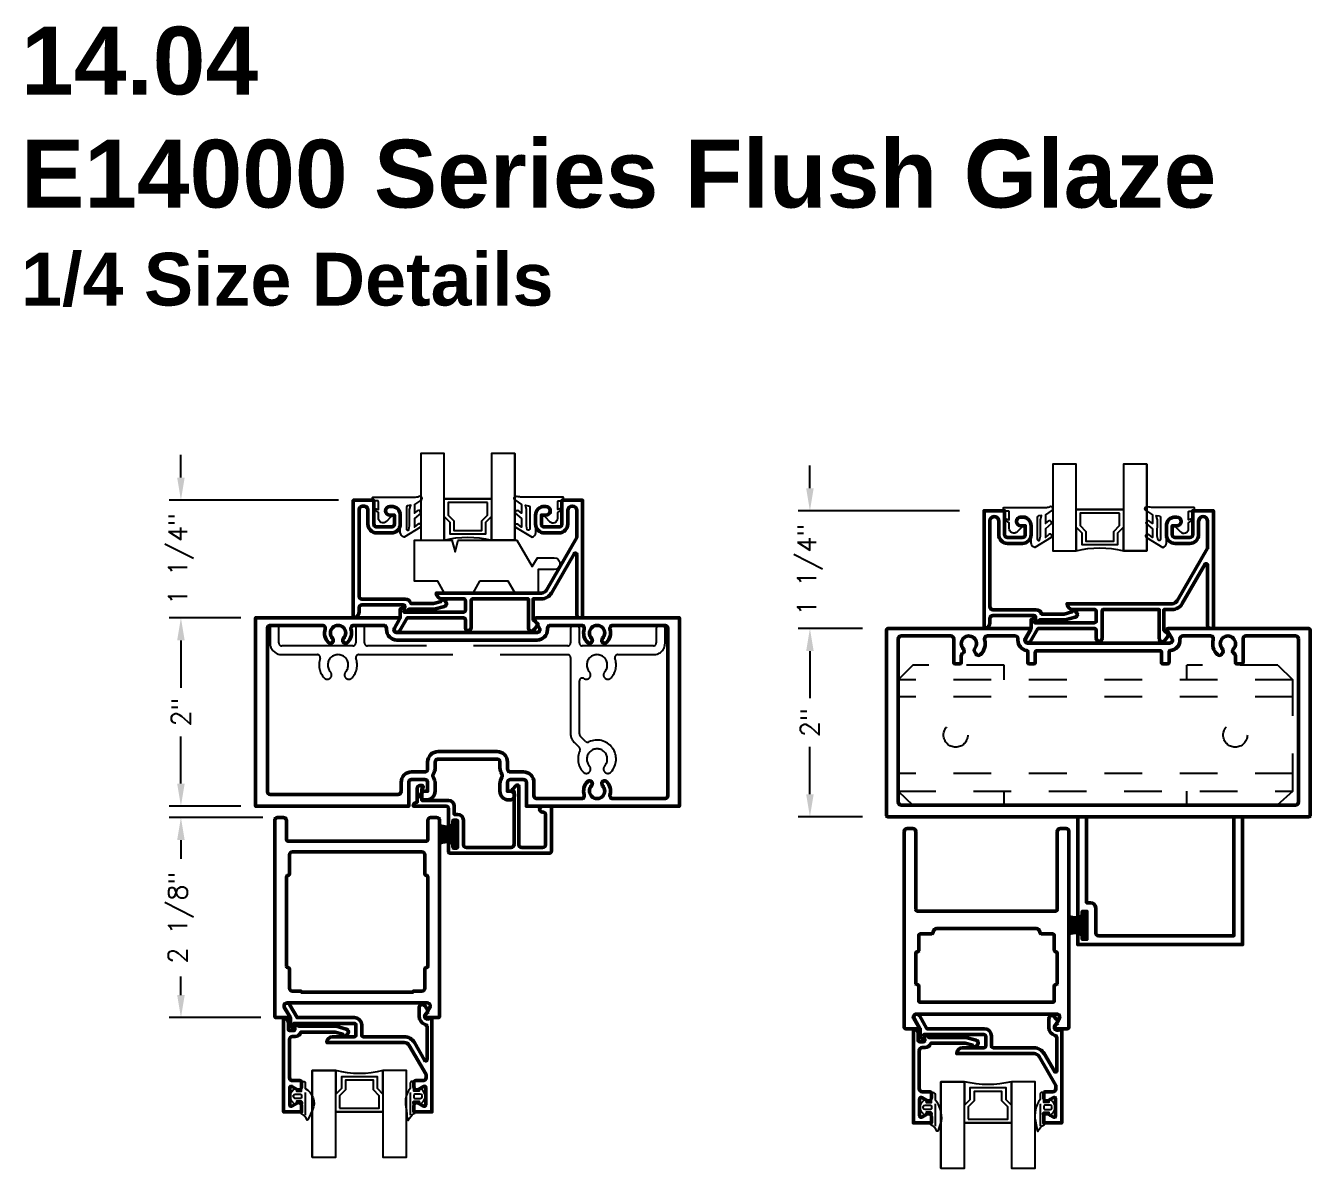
# Model space of a CAD drawing. Extents: x 0 to 63.4, y 0 to 11.8.
# Drawn here: x 14.114 to 17.524, y 8.767 to 11.799 of the extents above; entities that cross this region are included whole.
import ezdxf

# ---------------------------------------------------------------- set-up
doc = ezdxf.new("R2010")
doc.units = 0
doc.header["$MEASUREMENT"] = 0
doc.linetypes.add('HIDDEN', pattern=[0.375, 0.25, -0.125])
doc.linetypes.add('HIDDEN2', pattern=[0.1875, 0.125, -0.0625])
doc.layers.get('Defpoints').update_dxf_attribs({"linetype": 'CONTINUOUS'})
for name, color, linetype in [('R-Anno-Dims', 3, 'CONTINUOUS'), ('R-Det1', 4, 'CONTINUOUS'), ('R-Det2', 2, 'CONTINUOUS'), ('R-Det3', 5, 'CONTINUOUS'), ('R-Otln', 1, 'CONTINUOUS'), ('R-Pat1', 5, 'CONTINUOUS'), ('TITLE', 7, 'CONTINUOUS')]:
    doc.layers.add(name, color=color, linetype=linetype)
doc.styles.get("Standard").update_dxf_attribs({"font": 'simplex'})
doc.dimstyles.new('1-4size', dxfattribs={"dimtxt": 0.05, "dimasz": 0.06, "dimexe": 0.03125, "dimexo": 0.03125, "dimgap": 0.03125, "dimtad": 0, "dimdec": 5, "dimlfac": 4, "dimzin": 4, "dimdsep": 46, "dimlunit": 5, "dimtxsty": 'Standard', "dimcen": 0, "dimclrd": 256, "dimclre": 256, "dimclrt": 256, "dimadec": 0, "dimazin": 1, "dimtfac": 1, "dimtdec": 5, "dimtofl": 0, "dimtmove": 0, "dimatfit": 3, "dimfxl": 1, "dimfrac": 2, "dimtolj": 1, "dimtzin": 4, "dimarcsym": 0})

# ---------------------------------------------------------------- blocks, each defined once
blk = doc.blocks.new('*D107')
at = {"layer": 'Defpoints', "color": 0, "transparency": 16777216}
for p in [(14.9756, 10.54), (14.5264, 10.2277), (14.7167, 10.2277)]:
    blk.add_point(p, dxfattribs=at)
at = {"layer": 'R-Anno-Dims', "lineweight": -2, "transparency": 16777216}
for p, q in [((14.5264, 10.6), (14.5264, 10.66)), ((14.9444, 10.54), (14.4951, 10.54)), ((14.6854, 10.2277), (14.4951, 10.2277)), ((14.5264, 10.1677), (14.5264, 10.1077))]:
    blk.add_line(p, q, dxfattribs=at)
at = {"layer": 'R-Anno-Dims', "transparency": 16777216}
for points in [[(14.5164, 10.6), (14.5364, 10.6), (14.5264, 10.54)], [(14.5164, 10.1677), (14.5364, 10.1677), (14.5264, 10.2277)]]:
    blk.add_solid(points, dxfattribs=at)
at = {"layer": 'R-Anno-Dims', "transparency": 16777216, "insert": (14.5264, 10.3838), "char_height": 0.05, "attachment_point": 5, "rotation": 90}
blk.add_mtext('\\A1;1 1/4"', dxfattribs=at)
blk = doc.blocks.new('*D93')
at = {"layer": 'Defpoints', "color": 0, "transparency": 16777216}
for p in [(14.5264, 9.6977), (14.7752, 9.6977), (14.77, 9.1665)]:
    blk.add_point(p, dxfattribs=at)
at = {"layer": 'R-Anno-Dims', "lineweight": -2, "transparency": 16777216}
for p, q in [((14.744, 9.6977), (14.4951, 9.6977)), ((14.5264, 9.6377), (14.5264, 9.5883)), ((14.5264, 9.2265), (14.5264, 9.2758)), ((14.7387, 9.1665), (14.4951, 9.1665))]:
    blk.add_line(p, q, dxfattribs=at)
at = {"layer": 'R-Anno-Dims', "transparency": 16777216}
for points in [[(14.5164, 9.6377), (14.5364, 9.6377), (14.5264, 9.6977)], [(14.5164, 9.2265), (14.5364, 9.2265), (14.5264, 9.1665)]]:
    blk.add_solid(points, dxfattribs=at)
at = {"layer": 'R-Anno-Dims', "transparency": 16777216, "insert": (14.5264, 9.4321), "char_height": 0.05, "attachment_point": 5, "rotation": 90}
blk.add_mtext('\\A1;2 1/8"', dxfattribs=at)
blk = doc.blocks.new('*D108')
at = {"layer": 'Defpoints', "color": 0, "transparency": 16777216}
for p in [(14.5264, 10.2277), (14.7167, 10.2277), (14.7167, 9.7277)]:
    blk.add_point(p, dxfattribs=at)
at = {"layer": 'R-Anno-Dims', "lineweight": -2, "transparency": 16777216}
for p, q in [((14.6854, 10.2277), (14.4951, 10.2277)), ((14.5264, 10.1677), (14.5264, 10.0423)), ((14.5264, 9.7877), (14.5264, 9.9131)), ((14.6854, 9.7277), (14.4951, 9.7277))]:
    blk.add_line(p, q, dxfattribs=at)
at = {"layer": 'R-Anno-Dims', "transparency": 16777216}
for points in [[(14.5164, 10.1677), (14.5364, 10.1677), (14.5264, 10.2277)], [(14.5164, 9.7877), (14.5364, 9.7877), (14.5264, 9.7277)]]:
    blk.add_solid(points, dxfattribs=at)
at = {"layer": 'R-Anno-Dims', "transparency": 16777216, "insert": (14.5264, 9.9777), "char_height": 0.05, "attachment_point": 5, "rotation": 90}
blk.add_mtext('\\A1;2"', dxfattribs=at)
blk = doc.blocks.new('*D94')
at = {"layer": 'Defpoints', "color": 0, "transparency": 16777216}
for p in [(16.1958, 10.1995), (16.3667, 10.1995), (16.3667, 9.6995)]:
    blk.add_point(p, dxfattribs=at)
at = {"layer": 'R-Anno-Dims', "lineweight": -2, "transparency": 16777216}
for p, q in [((16.3355, 10.1995), (16.1645, 10.1995)), ((16.1958, 10.1395), (16.1958, 10.0141)), ((16.1958, 9.7595), (16.1958, 9.8849)), ((16.3355, 9.6995), (16.1645, 9.6995))]:
    blk.add_line(p, q, dxfattribs=at)
at = {"layer": 'R-Anno-Dims', "transparency": 16777216}
for points in [[(16.1858, 10.1395), (16.2058, 10.1395), (16.1958, 10.1995)], [(16.1858, 9.7595), (16.2058, 9.7595), (16.1958, 9.6995)]]:
    blk.add_solid(points, dxfattribs=at)
at = {"layer": 'R-Anno-Dims', "transparency": 16777216, "insert": (16.1958, 9.9495), "char_height": 0.05, "attachment_point": 5, "rotation": 90}
blk.add_mtext('\\A1;2"', dxfattribs=at)
blk = doc.blocks.new('*D109')
at = {"layer": 'Defpoints', "color": 0, "transparency": 16777216}
for p in [(16.6243, 10.5118), (16.1958, 10.1995), (16.3667, 10.1995)]:
    blk.add_point(p, dxfattribs=at)
at = {"layer": 'R-Anno-Dims', "lineweight": -2, "transparency": 16777216}
for p, q in [((16.1958, 10.5718), (16.1958, 10.6318)), ((16.593, 10.5118), (16.1645, 10.5118)), ((16.3355, 10.1995), (16.1645, 10.1995)), ((16.1958, 10.1395), (16.1958, 10.0795))]:
    blk.add_line(p, q, dxfattribs=at)
at = {"layer": 'R-Anno-Dims', "transparency": 16777216}
for points in [[(16.1858, 10.5718), (16.2058, 10.5718), (16.1958, 10.5118)], [(16.1858, 10.1395), (16.2058, 10.1395), (16.1958, 10.1995)]]:
    blk.add_solid(points, dxfattribs=at)
at = {"layer": 'R-Anno-Dims', "transparency": 16777216, "insert": (16.1958, 10.3556), "char_height": 0.05, "attachment_point": 5, "rotation": 90}
blk.add_mtext('\\A1;1 1/4"', dxfattribs=at)
blk = doc.blocks.new('weathering')
at = {"layer": 'R-Det2'}
for p, q in [((0, 0), (0, -0.27)), ((0, 0), (0.03, 0)), ((0.03, 0), (0.03, -0.27)), ((0, -0.129), (-0.16, -0.129)), ((0, -0.139), (-0.16, -0.139)), ((0, -0.27), (0.03, -0.27))]:
    blk.add_line(p, q, dxfattribs=at)
for centre, radius, start, end in [((-0.056, 0.313), 0.361, 253.2416, 278.8875), ((-0.056, 0.313), 0.371, 253.7056, 278.6489), ((-0.057, 0.486), 0.557, 259.3278, 275.8729), ((-0.057, 0.486), 0.566, 259.5182, 275.7701), ((-0.063, 0.677), 0.77, 262.7557, 274.6832), ((-0.063, 0.677), 0.78, 262.849, 274.6238), ((-0.066, 1.463), 1.578, 266.5833, 272.3941), ((-0.067, -1.773), 1.619, 87.6382, 93.304), ((-0.064, -0.966), 0.8, 85.4377, 96.9231), ((-0.064, -0.966), 0.79, 85.3793, 97.0112), ((-0.058, -0.769), 0.58, 84.3053, 100.1631), ((-0.058, -0.769), 0.57, 84.2043, 100.3432), ((-0.056, -0.591), 0.38, 81.4567, 105.8164), ((-0.056, -0.591), 0.37, 81.2223, 106.2556)]:
    blk.add_arc(centre, radius, start, end, dxfattribs=at)
blk = doc.blocks.new('P039')
at = {"layer": 'R-Det3', "linetype": 'HIDDEN2'}
for p, q in [((87.956, 9.751), (87.8, 9.594)), ((88.925, 9.751), (87.956, 9.751)), ((88.925, 9.594), (88.925, 9.751)), ((91.83, 9.751), (90.863, 9.751)), ((90.863, 9.594), (90.863, 9.751)), ((91.83, 9.751), (91.988, 9.594)), ((91.83, 9.751), (91.83, 9.751)), ((91.988, 9.594), (87.8, 9.594)), ((87.8, 9.594), (87.8, 8.411)), ((91.988, 8.411), (91.988, 9.594)), ((91.988, 9.415), (87.8, 9.415)), ((91.988, 8.601), (87.8, 8.601)), ((87.8, 8.411), (91.988, 8.411)), ((87.8, 8.411), (87.956, 8.265)), ((88.925, 8.265), (88.925, 8.411)), ((90.863, 8.265), (90.863, 8.411)), ((91.988, 8.411), (91.824, 8.265)), ((88.925, 8.265), (87.956, 8.265)), ((91.824, 8.265), (90.863, 8.265))]:
    blk.add_line(p, q, dxfattribs=at)
blk = doc.blocks.new('P2728 compress')
at = {"layer": 'R-Det2'}
blk.add_lwpolyline([(176.266, 42.927), (176.372, 42.753, -0.301952), (176.324, 42.713), (176.124, 42.713, 0.414214), (176.044, 42.633), (176.044, 42.594, 0.388879), (176.081, 42.554), (176.097, 42.553, 0.440011), (176.14, 42.593), (176.14, 42.607, -0.668179), (176.157, 42.614), (176.206, 42.566, -0.668179), (176.17, 42.48), (176.111, 42.48), (176.083, 42.441, -0.836323), (176.069, 42.447), (176.078, 42.48), (175.994, 42.48, 0.414214), (175.988, 42.474), (175.988, 42.424, -0.414214), (175.982, 42.418), (175.954, 42.418, -0.414214), (175.948, 42.424), (175.948, 42.862, 0.083245), (175.94, 42.911), (175.94, 42.911)], format="xyb", dxfattribs=at)
for points in [[(175.978, 42.937), (176.028, 42.864), (176.119, 42.864), (176.088, 42.905)], [(176.117, 42.931), (176.175, 42.864), (176.267, 42.864), (176.235, 42.902)]]:
    blk.add_lwpolyline(points, dxfattribs=at)
at = {"layer": 'R-Det2', "lineweight": 25}
blk.add_lwpolyline([(176.039, 42.79, 0.372312), (176.054, 42.778), (176.284, 42.778, 0.668179), (176.295, 42.803), (176.252, 42.812), (176.078, 42.811), (176.034, 42.824)], format="xyb", close=True, dxfattribs=at)
at = {"layer": 'R-Det2', "ltscale": 0.1}
for centre, radius, start, end in [((175.962, 42.92), 0.0237, 22.2345, 202.2345), ((176.117, 42.901), 0.0297, 90, 171.5397), ((176.251, 42.914), 0.0199, 40.2978, 220.2978)]:
    blk.add_arc(centre, radius, start, end, dxfattribs=at)

msp = doc.modelspace()

# ---------------------------------------------------------------- linework, layer by layer
at = {"layer": 'R-Det1', "lineweight": 50}
for points in [[(14.9990731, 10.5125788), (14.9990731, 10.2852038, 0.414213562), (15.0068231, 10.2774538), (15.1214236, 10.2774538, -0.33967204), (15.1363986, 10.2659538), (15.1965326, 10.2659538), (15.2167379, 10.2713679, -1.179332391), (15.2265565, 10.2723288, -0.716465291), (15.225563, 10.2576859), (15.1985731, 10.2504538), (15.131073, 10.2504538, -0.252122601), (15.1180733, 10.2429536), (15.1206472, 10.2575527, 0.466300315), (15.1169541, 10.2619538), (15.0068231, 10.2619538, 0.414213562), (14.9990731, 10.2542038), (14.9990731, 10.2429538, -0.414213562), (14.9835731, 10.2274538), (14.9835731, 10.5399538), (15.0383231, 10.5399538), (15.0383231, 10.4767038, 0.414213562), (15.0460731, 10.4689538), (15.0853231, 10.4689538, 0.414213562), (15.0930731, 10.4767038), (15.0930731, 10.5002038), (15.0811981, 10.5002038, -1), (15.0811981, 10.5234538), (15.0853234, 10.5234538, -0.414213562), (15.1085734, 10.5002038), (15.1085734, 10.4764538, -0.414213562), (15.0853234, 10.4532038), (15.0460731, 10.4532038, -0.414213562), (15.0228231, 10.4764538), (15.0228231, 10.5125018, 1.003237041), (14.9990734, 10.5125791, -0.362130636)], [(15.2772733, 10.2779536, -0.418763917), (15.2812733, 10.2739536), (15.2812733, 10.2469536, -0.4125), (15.2772733, 10.2429536), (15.1180733, 10.2429536), (15.1200983, 10.2544536), (15.1085983, 10.2513786), (15.1085983, 10.2274536), (15.0929483, 10.2003286, 0.998250566), (15.1063733, 10.1925786), (15.1264983, 10.2274536), (15.2772733, 10.2274536, -0.418763917), (15.2812733, 10.2234536), (15.2812733, 10.2014536, 1), (15.2967733, 10.2014536), (15.2967733, 10.2739536, -0.418763917), (15.3007733, 10.2779536), (15.4487733, 10.2779536), (15.4487733, 10.2002036, 0.644244829), (15.4615983, 10.1943786, 0.122910631), (15.4737733, 10.2119536), (15.4612733, 10.2224536), (15.4612733, 10.2779536), (15.4828983, 10.2779536), (15.4828983, 10.2779536, 0.267523924), (15.5099483, 10.2935786), (15.5700257, 10.3976407, -0.767335331), (15.5770233, 10.3957658), (15.5770233, 10.2352036, 0.412903226), (15.5847733, 10.2274536), (15.5925233, 10.2274536), (15.5925233, 10.5399536), (15.5610233, 10.5399536), (15.5377733, 10.5399536), (15.5377733, 10.4767036, -0.412903226), (15.5300233, 10.4689536), (15.4907733, 10.4689536, -0.412903226), (15.4830233, 10.4767036), (15.4830233, 10.5002036), (15.4948983, 10.5002036, 1), (15.4948983, 10.5234536), (15.4907733, 10.5234536, 0.413978903), (15.4675233, 10.5002036), (15.4675233, 10.4764536, 0.412903226), (15.4907733, 10.4532036), (15.5300233, 10.4532036, 0.413978903), (15.5532733, 10.4764536), (15.5532733, 10.5125786, -1), (15.5770233, 10.5125786), (15.5770233, 10.4407786), (15.4964483, 10.3012036, -0.265259867), (15.4830233, 10.2934536), (15.2891233, 10.2934536), (15.2042733, 10.2934536, 0.412903226), (15.2197733, 10.2779536)], [(16.6733793, 10.4843764), (16.6733793, 10.2570014, 0.414213562), (16.6811293, 10.2492514), (16.7957298, 10.2492514, -0.33967204), (16.8107047, 10.2377514), (16.8708388, 10.2377514), (16.8910441, 10.2431655, -1.179332391), (16.9008627, 10.2441264, -0.716465291), (16.8998692, 10.2294834), (16.8728793, 10.2222514), (16.8053791, 10.2222514, -0.252122601), (16.7923795, 10.2147512), (16.7949533, 10.2293503, 0.466300315), (16.7912603, 10.2337514), (16.6811293, 10.2337514, 0.414213562), (16.6733793, 10.2260014), (16.6733793, 10.2147514, -0.414213562), (16.6578793, 10.1992514), (16.6578793, 10.5117514), (16.7126293, 10.5117514), (16.7126293, 10.4485014, 0.414213562), (16.7203793, 10.4407514), (16.7596293, 10.4407514, 0.414213562), (16.7673793, 10.4485014), (16.7673793, 10.4720014), (16.7555043, 10.4720014, -1), (16.7555043, 10.4952514), (16.7596295, 10.4952514, -0.414213562), (16.7828795, 10.4720014), (16.7828795, 10.4482514, -0.414213562), (16.7596295, 10.4250014), (16.7203793, 10.4250014, -0.414213562), (16.6971293, 10.4482514), (16.6971293, 10.4842993, 1.003237041), (16.6733795, 10.4843767, -0.362130636)], [(16.9515795, 10.2497512, -0.418763917), (16.9555795, 10.2457512), (16.9555795, 10.2187512, -0.4125), (16.9515795, 10.2147512), (16.7923795, 10.2147512), (16.7944045, 10.2262512), (16.7829045, 10.2231762), (16.7829045, 10.1992512), (16.7672545, 10.1721262, 0.998250566), (16.7806795, 10.1643762), (16.8008045, 10.1992512), (16.9515795, 10.1992512, -0.418763917), (16.9555795, 10.1952512), (16.9555795, 10.1732512, 1), (16.9710795, 10.1732512), (16.9710795, 10.2457512, -0.418763917), (16.9750795, 10.2497512), (17.1230795, 10.2497512), (17.1230795, 10.1720012, 0.644244829), (17.1359045, 10.1661762, 0.122910631), (17.1480795, 10.1837512), (17.1355795, 10.1942512), (17.1355795, 10.2497512), (17.1572045, 10.2497512), (17.1572045, 10.2497512, 0.267523924), (17.1842545, 10.2653762), (17.2443318, 10.3694383, -0.767335331), (17.2513295, 10.3675634), (17.2513295, 10.2070012, 0.412903226), (17.2590795, 10.1992512), (17.2668295, 10.1992512), (17.2668295, 10.5117512), (17.2353295, 10.5117512), (17.2120795, 10.5117512), (17.2120795, 10.4485012, -0.412903226), (17.2043295, 10.4407512), (17.1650795, 10.4407512, -0.412903226), (17.1573295, 10.4485012), (17.1573295, 10.4720012), (17.1692045, 10.4720012, 1), (17.1692045, 10.4952512), (17.1650795, 10.4952512, 0.413978903), (17.1418295, 10.4720012), (17.1418295, 10.4482512, 0.412903226), (17.1650795, 10.4250012), (17.2043295, 10.4250012, 0.413978903), (17.2275795, 10.4482512), (17.2275795, 10.4843762, -1), (17.2513295, 10.4843762), (17.2513295, 10.4125762), (17.1707545, 10.2730012, -0.265259867), (17.1573295, 10.2652512), (16.9634295, 10.2652512), (16.8785795, 10.2652512, 0.412903226), (16.8940795, 10.2497512)], [(15.2384527, 9.6759654, -0.414213562), (15.2364527, 9.6779654), (15.2364527, 9.7227154, 0.414213562), (15.2314527, 9.7277154), (15.1450871, 9.7277154, -0.503248835), (15.1431731, 9.7302953, -0.31211167), (15.1534525, 9.7384653), (15.1534525, 9.7749654, -0.414209685), (15.1612026, 9.7827154), (15.1659528, 9.7827154, -0.836468579), (15.1672572, 9.7754495, 0.313599646), (15.1659528, 9.7735744), (15.1659528, 9.7432154), (15.2364527, 9.7432154, -0.414210141), (15.2519528, 9.7277154), (15.2519528, 9.7059654), (15.2607027, 9.7059654, -0.414209), (15.2762028, 9.6904654), (15.2762028, 9.6259654, 0.414214507), (15.2839528, 9.6182154), (15.4027025, 9.6182154, 0.414280361), (15.4104525, 9.6259654), (15.4104525, 9.7669654, 0.414213562), (15.4084525, 9.7689654), (15.4075314, 9.7689654, -0.668179569), (15.4061172, 9.7723796), (15.4166157, 9.7828781, -0.668234359), (15.4229527, 9.7802531), (15.4229527, 9.6259654, 0.414213562), (15.4307027, 9.6182154), (15.4864527, 9.6182154, 0.414213562), (15.4942027, 9.6259654), (15.4942027, 9.7044654, 0.423325368), (15.486203, 9.7122154, -0.414213562), (15.478453, 9.7199654, -0.414213562), (15.486203, 9.7277154), (15.5047027, 9.7277154, -0.414213562), (15.5097027, 9.7227154), (15.5097027, 9.6077154, -0.414213562), (15.5047027, 9.6027154), (15.2414527, 9.6027154, -0.414213562), (15.2364527, 9.6077154), (15.2364527, 9.6289654, -0.414213562), (15.2384527, 9.6309654), (15.2424528, 9.6309654, -0.414192042), (15.2482029, 9.6252154), (15.2482029, 9.6187154, 0.414213562), (15.2502029, 9.6167154), (15.2587027, 9.6167154, 0.414213562), (15.2607027, 9.6187154), (15.2607027, 9.6884654, 0.414213562), (15.2587027, 9.6904654), (15.2502029, 9.6904654, 0.414213562), (15.2482029, 9.6884654), (15.2482029, 9.6817154, -0.414192042), (15.2424528, 9.6759654)], [(16.9067496, 9.4337629), (16.9127496, 9.4337629, 0.414213562), (16.9184996, 9.4395129), (16.9184996, 9.4482629), (16.9309996, 9.4482629), (16.9309996, 9.3745129), (16.9184996, 9.3745129), (16.9184996, 9.3830129, 0.414213562), (16.9127496, 9.3887629), (16.9067496, 9.3887629), (16.9067496, 9.3605129), (17.3442496, 9.3605129), (17.3442496, 9.6995129), (17.3209996, 9.6995129), (17.3209996, 9.3837629), (16.9619996, 9.3837629, -0.414213562), (16.9542496, 9.3915129), (16.9542496, 9.4575129, 0.414213562), (16.9402496, 9.4715129), (16.9299996, 9.4715129), (16.9299996, 9.6995129), (16.9067496, 9.6995129)], [(15.1834333, 9.1819658, 0.123332445), (15.171265, 9.1995468, 0.64476674), (15.1584333, 9.1937329), (15.1584333, 9.1702159, 0.330653628), (15.174425, 9.1486777, -0.33065332), (15.1799333, 9.141259), (15.1799333, 9.0554613, -0.767326322), (15.1729357, 9.0535863), (15.1459418, 9.1003409, 0.26795022), (15.1188785, 9.1159659), (15.0101833, 9.1159659, -0.414213562), (15.0061833, 9.1199659), (15.0061833, 9.1469659, 0.414213562), (14.9866833, 9.1664659), (14.8349051, 9.1664659), (14.81477, 9.2013409, 1), (14.8013466, 9.1935909), (14.8170072, 9.1664659), (14.8170072, 9.1425473), (14.8285072, 9.1394659), (14.8264795, 9.1509659), (14.9866833, 9.1509659, -0.414213562), (14.9906833, 9.1469659), (14.9906833, 9.1199659, -0.414213562), (14.9866833, 9.1159659), (14.9291833, 9.1159659, 0.414213562), (14.9136833, 9.1004659), (14.9985193, 9.1004659), (15.1190228, 9.1004659, -0.267944175), (15.1324463, 9.0927159), (15.1769333, 9.015662), (15.1769333, 9.0069659, -0.414213562), (15.1691833, 8.9992159), (15.1486833, 8.9992159, 0.414213562), (15.1449333, 8.9954659), (15.1449333, 8.9824659, 0.577350202), (15.1565583, 8.9757542), (15.1705583, 8.9838371, -0.577350202), (15.1761833, 8.9805895), (15.1761833, 8.9350923, -0.577351988), (15.1705583, 8.9318447), (15.1565583, 8.9399276, 0.577351988), (15.1449333, 8.933216), (15.1449333, 8.9164659), (15.1924333, 8.9164659), (15.1924333, 9.1664659), (15.1838095, 9.1630193, -0.869075611), (15.1761819, 9.1763386)], [(16.8550877, 9.1525129, 0.123332445), (16.8429194, 9.1700939, 0.64476674), (16.8300877, 9.16428), (16.8300877, 9.140763, 0.330653628), (16.8460794, 9.1192248, -0.33065332), (16.8515877, 9.1118061), (16.8515877, 9.0260083, -0.767326322), (16.8445901, 9.0241333), (16.8175962, 9.070888, 0.26795022), (16.7905329, 9.086513), (16.6818377, 9.086513, -0.414213562), (16.6778377, 9.090513), (16.6778377, 9.117513, 0.414213562), (16.6583377, 9.137013), (16.5065595, 9.137013), (16.4864244, 9.171888, 1), (16.473001, 9.164138), (16.4886616, 9.1370129), (16.4886616, 9.1130944), (16.5001616, 9.110013), (16.4981339, 9.121513), (16.6583377, 9.121513, -0.414213562), (16.6623377, 9.117513), (16.6623377, 9.090513, -0.414213562), (16.6583377, 9.086513), (16.6008377, 9.086513, 0.414213562), (16.5853377, 9.071013), (16.6701737, 9.071013), (16.7906772, 9.071013, -0.267944175), (16.8041007, 9.063263), (16.8485877, 8.986209), (16.8485877, 8.9775129, -0.414213562), (16.8408377, 8.9697629), (16.8203377, 8.9697629, 0.414213562), (16.8165877, 8.9660129), (16.8165877, 8.9530129, 0.577350202), (16.8282127, 8.9463012), (16.8422127, 8.9543841, -0.577350202), (16.8478377, 8.9511366), (16.8478377, 8.9056393, -0.577351988), (16.8422127, 8.9023917), (16.8282127, 8.9104747, 0.577351988), (16.8165877, 8.903763), (16.8165877, 8.887013), (16.8640877, 8.887013), (16.8640877, 9.1370129), (16.8554638, 9.1335664, -0.869075611), (16.8478363, 9.1468857)], [(14.9361886, 9.1279659), (14.8448038, 9.1279659, -0.339713402), (14.8298297, 9.1164659), (14.8222295, 9.1164659, 0.414213523), (14.8144794, 9.1087159), (14.8144794, 9.0069659, 0.414213657), (14.8222294, 8.9992159), (14.8427294, 8.9992159, -0.414213562), (14.8464794, 8.9954659), (14.8464794, 8.9824659, -0.57736514), (14.8348541, 8.9757544), (14.8208545, 8.9838371, 0.577351747), (14.8152294, 8.9805896), (14.8152295, 8.9350923, 0.577351362), (14.8208544, 8.9318447), (14.8348124, 8.9399032, -0.579445689), (14.8464794, 8.9332159), (14.8464794, 8.9332159), (14.8464794, 8.9164659), (14.7989794, 8.9164659), (14.7989794, 9.1664659, -0.41421368), (14.8114794, 9.1539659), (14.8114794, 9.1357159, 0.414213562), (14.8152294, 9.1319659), (14.8253606, 9.1319659, 0.466306393), (14.8290536, 9.1363671), (14.8264795, 9.1509659, -0.252127774), (14.8394794, 9.1434658), (14.9382295, 9.1434659), (14.9652352, 9.1362298, -0.715752791), (14.9662125, 9.1215923, -1.179503687), (14.9563939, 9.122552)], [(16.607843, 9.098513), (16.5164582, 9.098513, -0.339713402), (16.5014841, 9.087013), (16.4938838, 9.087013, 0.414213523), (16.4861338, 9.079263), (16.4861338, 8.977513, 0.414213657), (16.4938838, 8.969763), (16.5143838, 8.969763, -0.414213562), (16.5181338, 8.966013), (16.5181338, 8.953013, -0.57736514), (16.5065085, 8.9463015), (16.4925088, 8.9543842, 0.577351747), (16.4868838, 8.9511366), (16.4868838, 8.9056393, 0.577351362), (16.4925088, 8.9023918), (16.5064668, 8.9104502, -0.579445689), (16.5181338, 8.903763), (16.5181338, 8.903763), (16.5181338, 8.887013), (16.4706338, 8.887013), (16.4706338, 9.137013, -0.41421368), (16.4831338, 9.124513), (16.4831338, 9.106263, 0.414213562), (16.4868838, 9.102513), (16.497015, 9.102513, 0.466306393), (16.500708, 9.1069141), (16.4981339, 9.121513, -0.252127774), (16.5111338, 9.1140129), (16.6098839, 9.114013), (16.6368896, 9.1067768, -0.715752791), (16.6378669, 9.0921394, -1.179503687), (16.6280483, 9.0930991)]]:
    msp.add_lwpolyline(points, format="xyb", close=True, dxfattribs=at)
at = {"layer": 'R-Det2', "color": 2}
msp.add_line((15.1627733, 10.4339539), (15.2252733, 10.4339539), dxfattribs=at)
at = {"layer": 'R-Det2'}
for points in [[(15.4127732, 10.663754), (15.3502732, 10.6637541), (15.3502732, 10.4339539), (15.4127732, 10.4339539), (15.4127732, 10.6637541), (15.4127732, 10.4339539), (15.3502732, 10.4339539), (15.3502732, 10.4964539), (15.3347732, 10.4809539), (15.3347732, 10.4497039), (15.2407732, 10.4497039), (15.2407732, 10.4809539), (15.2252732, 10.4964539), (15.2252732, 10.5434539), (15.3502732, 10.5434539), (15.2252732, 10.5434539), (15.2252732, 10.6637541), (15.1627732, 10.6637541), (15.1627732, 10.4339539), (15.2252732, 10.4339539), (15.2252732, 10.4964539), (15.2252732, 10.4339539, -0.123310184), (15.3502732, 10.4339539, 1.56900442)], [(17.0902727, 10.6355516), (17.0277727, 10.6355516), (17.0277727, 10.4057515), (17.0902727, 10.4057515), (17.0902727, 10.6355516), (17.0902727, 10.4057515), (17.0277727, 10.4057515), (17.0277727, 10.4682515), (17.0122727, 10.4527515), (17.0122727, 10.4215015), (16.9182727, 10.4215015), (16.9182727, 10.4527515), (16.9027727, 10.4682515), (16.9027727, 10.5152515), (17.0277727, 10.5152515), (16.9027727, 10.5152515), (16.9027727, 10.6355516), (16.8402727, 10.6355516), (16.8402727, 10.4057515), (16.9027727, 10.4057515), (16.9027727, 10.4682515), (16.9027727, 10.4057515, -0.123310184), (17.0277727, 10.4057515, 1.56900442)], [(14.8751697, 8.7960762), (14.9376697, 8.7960762), (14.9376697, 9.0258763), (14.8751697, 9.0258763), (14.8751697, 8.7960762), (14.8751697, 9.0258763), (14.9376697, 9.0258763), (14.9376697, 8.9633763), (14.9531697, 8.9788763), (14.9531697, 9.0101263), (15.0471697, 9.0101263), (15.0471697, 8.9788763), (15.0626697, 8.9633763), (15.0626697, 8.9163763), (14.9376697, 8.9163763), (15.0626697, 8.9163763), (15.0626697, 8.7960762), (15.1251697, 8.7960762), (15.1251697, 9.0258763), (15.0626697, 9.0258763), (15.0626697, 8.9633763), (15.0626697, 9.0258763, -0.123310184), (14.9376697, 9.0258763, 1.56900442)], [(16.5434848, 8.766588), (16.6059848, 8.7665879), (16.6059848, 8.9963881), (16.5434848, 8.9963881), (16.5434848, 8.7665879), (16.5434848, 8.9963881), (16.6059848, 8.9963881), (16.6059848, 8.9338881), (16.6214848, 8.9493881), (16.6214848, 8.9806381), (16.7154848, 8.9806381), (16.7154848, 8.9493881), (16.7309848, 8.9338881), (16.7309848, 8.8868881), (16.6059848, 8.8868881), (16.7309848, 8.8868881), (16.7309848, 8.7665879), (16.7934848, 8.7665879), (16.7934848, 8.9963881), (16.7309848, 8.9963881), (16.7309848, 8.9338881), (16.7309848, 8.9963881, -0.123310184), (16.6059848, 8.9963881, 1.56900442)]]:
    msp.add_lwpolyline(points, format="xyb", dxfattribs=at)
for points in [[(15.3402732, 10.5334539), (15.2352732, 10.5334539), (15.2352732, 10.5005961), (15.2507732, 10.4850961), (15.2507732, 10.4597039), (15.3247732, 10.4597039), (15.3247732, 10.4850961), (15.3402732, 10.5005961), (15.3402732, 10.5334539)], [(17.0177727, 10.5052515), (16.9127727, 10.5052515), (16.9127727, 10.4723936), (16.9282727, 10.4568936), (16.9282727, 10.4315015), (17.0022727, 10.4315015), (17.0022727, 10.4568936), (17.0177727, 10.4723936), (17.0177727, 10.5052515)], [(14.8564794, 8.9674185), (14.8564175, 8.9074745)], [(14.9476697, 8.9263763), (15.0526697, 8.9263763), (15.0526697, 8.9592342), (15.0371697, 8.9747342), (15.0371697, 9.0001263), (14.9631697, 9.0001263), (14.9631697, 8.9747342), (14.9476697, 8.9592342), (14.9476697, 8.9263763)], [(15.1349333, 8.9674185), (15.1349953, 8.9074745)], [(16.6159848, 8.8968881), (16.7209848, 8.8968881), (16.7209848, 8.9297459), (16.7054848, 8.9452459), (16.7054848, 8.9706381), (16.6314848, 8.9706381), (16.6314848, 8.9452459), (16.6159848, 8.9297459), (16.6159848, 8.8968881)], [(16.5281338, 8.9379655), (16.5280719, 8.8780215)], [(16.8065877, 8.9379656), (16.8066496, 8.8780216)]]:
    msp.add_lwpolyline(points, dxfattribs=at)
for points in [[(15.3189569, 10.3247036), (15.3009147, 10.2934536), (15.2259911, 10.2934536), (15.2079489, 10.3247036), (15.1464635, 10.3247036), (15.1464635, 10.4339539), (15.2455413, 10.4339539), (15.2539147, 10.4027039), (15.2622881, 10.4339539), (15.4183228, 10.4339539), (15.4589899, 10.3635164), (15.4725216, 10.3869539), (15.5168951, 10.3869539, -0.414213562), (15.5323951, 10.3714539), (15.5323951, 10.3712039, -0.414213562), (15.5168951, 10.3557039), (15.4745885, 10.3557039), (15.4745885, 10.2934536), (15.4134147, 10.2934536), (15.3953725, 10.3247036)], [(14.876022, 8.9215016), (14.8644175, 8.8969744, -0.477037012), (14.8613973, 8.8945292, 0.169063491), (14.8459084, 8.9117557, -0.378808837), (14.8439381, 8.9144189), (14.8487416, 8.940748, 0.346241915), (14.8462512, 8.9447159), (14.8327294, 8.9447159), (14.8324517, 8.9371666, -0.608655902), (14.8291655, 8.9358158), (14.8210879, 8.9449539, -0.378617088), (14.8210879, 8.9707279), (14.8291655, 8.9798661, -0.608655902), (14.8324517, 8.9785152), (14.8327294, 8.9709659), (14.8464794, 8.9709659), (14.8464794, 8.9922159, -1), (14.8564794, 8.9922159), (14.8564794, 8.978456, -0.386456991)], [(15.1251696, 8.9215016), (15.1269953, 8.8969745, 0.477037012), (15.1300155, 8.8945292, -0.169063491), (15.1455044, 8.9117558, 0.378808837), (15.1474746, 8.9144189), (15.1426711, 8.9407481, -0.346241915), (15.1451616, 8.944716), (15.1586833, 8.944716), (15.158961, 8.9371667, 0.608655902), (15.1622472, 8.9358158), (15.1703249, 8.944954, 0.378617088), (15.1703249, 8.970728), (15.1622472, 8.9798661, 0.608655902), (15.158961, 8.9785153), (15.1586833, 8.970966), (15.1449333, 8.970966), (15.1449333, 8.992216, 1), (15.1349333, 8.992216), (15.1349333, 8.9784561, 0.252832271)], [(16.5443668, 8.8920486), (16.5360719, 8.8675215, -0.477037012), (16.5330517, 8.8650762, 0.169063491), (16.5175628, 8.8823028, -0.378808837), (16.5155925, 8.8849659), (16.520396, 8.9112951, 0.346241915), (16.5179056, 8.915263), (16.5043838, 8.915263), (16.5041061, 8.9077137, -0.608655902), (16.5008199, 8.9063628), (16.4927423, 8.915501, -0.378617088), (16.4927423, 8.941275), (16.5008199, 8.9504131, -0.608655902), (16.5041061, 8.9490623), (16.5043838, 8.941513), (16.5181338, 8.941513), (16.5181338, 8.962763, -1), (16.5281338, 8.962763), (16.5281338, 8.9490031, -0.188186599)], [(16.7943668, 8.8920487), (16.7986497, 8.8675215, 0.477037012), (16.8016699, 8.8650763, -0.169063491), (16.8171588, 8.8823028, 0.378808837), (16.819129, 8.884966), (16.8143255, 8.9112951, -0.346241915), (16.816816, 8.915263), (16.8303377, 8.915263), (16.8306154, 8.9077137, 0.608655902), (16.8339016, 8.9063629), (16.8419793, 8.9155011, 0.378617088), (16.8419793, 8.941275), (16.8339016, 8.9504132, 0.608655902), (16.8306154, 8.9490624), (16.8303377, 8.941513), (16.8165877, 8.941513), (16.8165877, 8.962763, 1), (16.8065877, 8.962763), (16.8065877, 8.9490031, 0.211336449)], [(14.8249676, 8.9597159, -0.341998713), (14.8298088, 8.9634659), (14.8444794, 8.9634659, -0.414213562), (14.8464794, 8.9614659), (14.8464794, 8.9542159, -0.414213562), (14.8444794, 8.9522159), (14.8298088, 8.9522159, -0.341998713), (14.8249676, 8.9559659, -0.127016654)], [(15.1664451, 8.959716, 0.341998713), (15.1616039, 8.963466), (15.1469333, 8.963466, 0.414213562), (15.1449333, 8.961466), (15.1449333, 8.954216, 0.414213562), (15.1469333, 8.952216), (15.1616039, 8.952216, 0.341998713), (15.1664451, 8.955966, 0.127016654)], [(16.496622, 8.930263, -0.341998713), (16.5014632, 8.934013), (16.5161338, 8.934013, -0.414213562), (16.5181338, 8.932013), (16.5181338, 8.924763, -0.414213562), (16.5161338, 8.922763), (16.5014632, 8.922763, -0.341998713), (16.496622, 8.926513, -0.127016654)], [(16.8380995, 8.930263, 0.341998713), (16.8332583, 8.934013), (16.8185877, 8.934013, 0.414213562), (16.8165877, 8.932013), (16.8165877, 8.924763, 0.414213562), (16.8185877, 8.922763), (16.8332583, 8.922763, 0.341998713), (16.8380995, 8.926513, 0.127016654)]]:
    msp.add_lwpolyline(points, format="xyb", close=True, dxfattribs=at)
at = {"layer": 'R-Det3', "linetype": 'HIDDEN'}
msp.add_lwpolyline([(15.5838934, 10.1999654, 0.414213562), (15.5761434, 10.2077154), (15.5683934, 10.2077154, 0.414213562), (15.5606434, 10.1999654), (15.5606434, 10.1609654, -0.414213562), (15.5528934, 10.1532154), (15.0213947, 10.1532154, -0.414213562), (15.0136447, 10.1609654), (15.0136447, 10.1999654, 0.414213562), (15.0058947, 10.2077154), (14.9981447, 10.2077154, 0.414213562), (14.9903947, 10.1999654), (14.9903947, 10.1609654, -0.414213562), (14.9826447, 10.1532154), (14.7939559, 10.1532154, -0.414213562), (14.7862059, 10.1609654), (14.7862059, 10.1999654, 0.414213562), (14.7784559, 10.2077154), (14.7707059, 10.2077154, 0.414213562), (14.7629559, 10.1999654), (14.7629559, 10.1612154, 0.414213562), (14.7942059, 10.1299654), (14.8885056, 10.1299654, -0.518119309), (14.8958084, 10.119621, 0.27806951), (14.906222, 10.0685329, 0.506230383), (14.9248466, 10.0705892, 0.327818123), (14.9233361, 10.0842704, -2.278081172), (14.9634532, 10.0842704, 0.327818123), (14.9619427, 10.0705892, 0.506230383), (14.9805674, 10.0685329, 0.27806951), (14.9909809, 10.119621, -0.518119309), (14.9982838, 10.1299654), (15.5528934, 10.1299654, -0.414213562), (15.5606434, 10.1222154), (15.5606434, 9.9194693, 0.198912367), (15.5697963, 9.8973722), (15.5838296, 9.883339, -0.318046065), (15.5853403, 9.8745136, 0.306554229), (15.5937207, 9.8185329, 0.506230383), (15.6123453, 9.8205892, 0.327818123), (15.6108349, 9.8342704, -2.278081172), (15.650952, 9.8342704, 0.327818123), (15.6494415, 9.8205892, 0.506230383), (15.6680661, 9.8185329, 0.825601817), (15.6090952, 9.8982685, -0.318046065), (15.6002698, 9.8997792), (15.5861633, 9.9138857, -0.198912367), (15.5838934, 9.9193658), (15.5838934, 10.060206, -0.596649599), (15.5958972, 10.0666842, 0.431131542), (15.6123453, 10.0705892, 0.327818123), (15.6108349, 10.0842704, -2.278081172), (15.650952, 10.0842704, 0.327818123), (15.6494415, 10.0705892, 0.506230383), (15.6680661, 10.0685329, 0.27806951), (15.6784797, 10.119621, -0.518119309), (15.6857825, 10.1299654), (15.7810809, 10.1299654, 0.414213562), (15.8113309, 10.1602154), (15.8113309, 10.1999654, 0.414213562), (15.8035809, 10.2077154), (15.7958309, 10.2077154, 0.414213562), (15.7880809, 10.1999654), (15.7880809, 10.1609654, -0.414213562), (15.7803309, 10.1532154), (15.5916434, 10.1532154, -0.414213562), (15.5838934, 10.1609654)], format="xyb", close=True, dxfattribs=at)
at = {"layer": 'R-Det3', "linetype": 'HIDDEN2'}
for centre in [(16.5826871, 9.9165129), (17.3246871, 9.9165129)]:
    msp.add_circle(centre, 0.032125, dxfattribs=at)
at = {"layer": 'R-Otln', "lineweight": 50}
for points in [[(15.2011309, 9.8449654), (15.2011309, 9.8299654, -0.14657786), (15.1960809, 9.8129404, 0.295857988), (15.1960809, 9.8044904, -0.14657786), (15.2011309, 9.7874654), (15.2011309, 9.7674654, -0.413978903), (15.1778809, 9.7442154), (15.1736309, 9.7442154, -0.413043478), (15.1621309, 9.7557154), (15.1621309, 9.7559654, -0.413043478), (15.1736309, 9.7674654), (15.1811309, 9.7674654), (15.1811309, 9.7909654, 0.412903226), (15.1733809, 9.7987154), (15.1386309, 9.7987154, 0.412903226), (15.1308809, 9.7909654), (15.1308809, 9.7277154), (14.7246309, 9.7277154), (14.7246309, 10.2277154), (15.1022559, 10.2277154, -0.577563925), (15.1055059, 10.2220904), (15.0929559, 10.2003404, 0.577921738), (15.0996809, 10.1887154), (15.4716059, 10.1887154, 0.577921738), (15.4783309, 10.2003404), (15.4657559, 10.2220904, -0.577563925), (15.4690059, 10.2277154), (15.8496309, 10.2277154), (15.8496309, 9.7277154), (15.4433809, 9.7277154), (15.4433809, 9.7909654, 0.412903226), (15.4356309, 9.7987154), (15.4008809, 9.7987154, 0.412903226), (15.3931309, 9.7909654), (15.3931309, 9.7674654), (15.4006309, 9.7674654, -0.415219065), (15.4121309, 9.7559654), (15.4121309, 9.7557154, -0.415219065), (15.4006309, 9.7442154), (15.3963809, 9.7442154, -0.412903226), (15.3731309, 9.7674654), (15.3731309, 9.7874654, -0.143878392), (15.3781809, 9.8044904, 0.295857988), (15.3781809, 9.8129404, -0.143878392), (15.3731309, 9.8299654), (15.3731309, 9.8449654, 0.412903226), (15.3653809, 9.8527154), (15.2088809, 9.8527154, 0.412903226), (15.2011309, 9.8449654)], [(15.4711309, 9.7477154), (15.5892309, 9.7477154, 0.499794656), (15.5966559, 9.7576904, -0.271714136), (15.6051309, 9.7927654, -0.5), (15.6174309, 9.7912654, -0.332123602), (15.6163059, 9.7820154, 2.351328456), (15.6454809, 9.7820154, -0.334670789), (15.6443309, 9.7912654, -0.5), (15.6566309, 9.7927654, -0.270997005), (15.6651309, 9.7576904, 0.503019677), (15.6725559, 9.7477154), (15.8106309, 9.7477154, 0.412903226), (15.8183809, 9.7554654), (15.8183809, 10.1999654, 0.412903226), (15.8106309, 10.2077154), (15.6725559, 10.2077154, 0.503019677), (15.6651309, 10.1977404, -0.270670752), (15.6566309, 10.1626654, -0.5), (15.6443309, 10.1641654, -0.335329035), (15.6454809, 10.1734154, 2.351328456), (15.6163059, 10.1734154, -0.332771781), (15.6174309, 10.1641654, -0.5), (15.6051309, 10.1626654, -0.271388723), (15.5966559, 10.1977404, 0.499794656), (15.5892309, 10.2077154), (15.5071059, 10.2077154, 0.412903226), (15.4993559, 10.1999654), (15.4993559, 10.1964654, -0.414414414), (15.4716059, 10.1687154), (15.0996809, 10.1687154, -0.414414414), (15.0719309, 10.1964654), (15.0719309, 10.1999654, 0.412903226), (15.0641809, 10.2077154), (14.9850559, 10.2077154, 0.503019677), (14.9776309, 10.1977404, -0.270670752), (14.9691309, 10.1626654, -0.5), (14.9568309, 10.1641654, -0.335329035), (14.9579809, 10.1734154, 2.351328456), (14.9288059, 10.1734154, -0.332771781), (14.9299309, 10.1641654, -0.5), (14.9176309, 10.1626654, -0.271388723), (14.9091559, 10.1977404, 0.499794656), (14.9017309, 10.2077154), (14.7636309, 10.2077154, 0.412903226), (14.7558809, 10.1999654), (14.7558809, 9.7667154, 0.412903226), (14.7636309, 9.7589654), (15.1031309, 9.7589654, 0.412903226), (15.1108809, 9.7667154), (15.1108809, 9.7909654, -0.414414414), (15.1386309, 9.8187154), (15.1733809, 9.8187154, 0.412903226), (15.1811309, 9.8264654), (15.1811309, 9.8449654, -0.414414414), (15.2088809, 9.8727154), (15.3653809, 9.8727154, -0.414414414), (15.3931309, 9.8449654), (15.3931309, 9.8264654, 0.412903226), (15.4008809, 9.8187154), (15.4356309, 9.8187154, -0.414414414), (15.4633809, 9.7909654), (15.4633809, 9.7554654, 0.412903226), (15.4711309, 9.7477154)], [(17.1502805, 10.1605129, 0.577351782), (17.1569922, 10.172138), (17.1444347, 10.1938879, -0.577351782), (17.1476823, 10.1995129), (17.5189371, 10.1995129, -0.414213562), (17.5239371, 10.1945129), (17.5239371, 9.7045129, -0.414213562), (17.5189371, 9.6995129), (16.4039371, 9.6995129, -0.414213562), (16.3989371, 9.7045129), (16.3989371, 10.1945129, -0.414213562), (16.4039371, 10.1995129), (16.7781872, 10.1995129, -0.577351782), (16.7814348, 10.1938879), (16.7688773, 10.172138, 0.577351782), (16.775589, 10.1605129)], [(17.4926871, 10.1717629, 0.414213562), (17.4849371, 10.1795129), (17.3531871, 10.1795129), (17.3531871, 10.1795129, 0.414213562), (17.3454371, 10.1717629), (17.3454371, 10.1095129, -0.414213562), (17.3416871, 10.1057629), (17.3291871, 10.1057629, -0.414213562), (17.3254371, 10.1095129), (17.3254371, 10.1263643, 0.269648719), (17.3215194, 10.1331005, -0.133265313), (17.3186401, 10.1359616, -0.3342632), (17.3197705, 10.1452135, 2.351944735), (17.2906036, 10.1452135, -0.3342632), (17.291734, 10.1359616), (17.2894058, 10.1319291, -0.486629893), (17.2773304, 10.13021, -0.274033537), (17.2663258, 10.1697447, 0.493659699), (17.2588432, 10.1795129), (17.1857804, 10.1795129, 0.414213562), (17.1780304, 10.1717629), (17.1780304, 10.1682629, -0.391987805), (17.1524005, 10.1405941, 0.391987805), (17.1489371, 10.136855), (17.1489371, 10.1095129, -0.414213562), (17.1451871, 10.1057629), (17.1326871, 10.1057629, -0.414213562), (17.1289371, 10.1095129), (17.1289371, 10.1367629, 0.414213562), (17.1251871, 10.1405129), (16.7976871, 10.1405129, 0.414213562), (16.7939371, 10.1367629), (16.7939371, 10.1095129, -0.414213562), (16.7901871, 10.1057629), (16.7776871, 10.1057629, -0.414213562), (16.7739371, 10.1095129), (16.7739371, 10.1372296, 0.364590092), (16.7708301, 10.140924, -0.364590092), (16.7478391, 10.1682629), (16.7478391, 10.1717629, 0.414213562), (16.7400891, 10.1795129), (16.6670263, 10.1795129, 0.493659699), (16.6595437, 10.1697447, -0.274033537), (16.648539, 10.13021, -0.486629893), (16.6364636, 10.1319291), (16.6329432, 10.1380267, -0.307255509), (16.6335745, 10.146707, 2.200683481), (16.6031036, 10.1452135, -0.3342632), (16.604234, 10.1359616, -0.133265313), (16.6013547, 10.1331005, 0.269648719), (16.5974371, 10.1263643), (16.5974371, 10.1095129, -0.414213562), (16.5936871, 10.1057629), (16.5811871, 10.1057629, -0.414213562), (16.5774371, 10.1095129), (16.5774371, 10.1717629, 0.414213562), (16.5696871, 10.1795129), (16.4379371, 10.1795129, 0.414213562), (16.4301871, 10.1717629), (16.4301871, 9.7385129, 0.414213562), (16.4379371, 9.7307629), (17.4849371, 9.7307629, 0.414213562), (17.4926871, 9.7385129)], [(16.4770621, 9.4532629, 0.414213562), (16.4808121, 9.4495129), (16.8483121, 9.4495129, 0.414213562), (16.8520621, 9.4532629), (16.8520621, 9.6605129, -0.412903226), (16.8598121, 9.6682629), (16.8755621, 9.6682629, -0.416132723), (16.8833121, 9.6605129), (16.8833121, 9.1407629, -0.420015868), (16.8795621, 9.1370129), (16.8485621, 9.1370129, -0.574765188), (16.8453121, 9.1426129), (16.8578871, 9.1643879, 0.577921738), (16.8511621, 9.1760129), (16.4779621, 9.1760129, 0.576846629), (16.4712621, 9.1643879), (16.4838121, 9.1426129, -0.581431505), (16.4805621, 9.1370129), (16.4495621, 9.1370129, -0.420015868), (16.4458121, 9.1407629), (16.4458121, 9.6605129, -0.412903226), (16.4535621, 9.6682629), (16.4693121, 9.6682629, -0.416132723), (16.4770621, 9.6605129)], [(16.8050871, 9.3956379), (16.8050871, 9.3956379, 0.390354174), (16.7973621, 9.4027629), (16.5317621, 9.4027629, 0.387119175), (16.5240371, 9.3956379, -0.390615295), (16.5163121, 9.3885129), (16.4885621, 9.3885129, 0.414213562), (16.4848121, 9.3847629), (16.4848121, 9.3452629, -0.420015868), (16.4810621, 9.3415129), (16.4808121, 9.3415129, 0.413333333), (16.4770621, 9.3377629), (16.4770621, 9.2577629, 0.420015868), (16.4808121, 9.2540129), (16.4810621, 9.2540129, -0.413333333), (16.4848121, 9.2502629), (16.4848121, 9.2110129, 0.414213562), (16.4885621, 9.2072629), (16.8405621, 9.2072629, 0.414213562), (16.8443121, 9.2110129), (16.8443121, 9.2502629, -0.413333333), (16.8480621, 9.2540129), (16.8483121, 9.2540129, 0.420015868), (16.8520621, 9.2577629), (16.8520621, 9.3377629, 0.413333333), (16.8483121, 9.3415129), (16.8480621, 9.3415129, -0.420015868), (16.8443121, 9.3452629), (16.8443121, 9.3847629, 0.414213562), (16.8405621, 9.3885129), (16.8128121, 9.3885129, -0.390615295)]]:
    msp.add_lwpolyline(points, format="xyb", close=True, dxfattribs=at)
at = {"layer": 'R-Otln', "linetype": 'Continuous', "lineweight": 50}
for points in [[(14.7779077, 9.1664659), (14.8101576, 9.1664659, 0.577349083), (14.8134052, 9.1720909), (14.8008479, 9.1938409, -0.577349083), (14.8075596, 9.2054659), (14.9941577, 9.2054659), (15.1807558, 9.2054659, -0.57735052), (15.1874675, 9.1938409), (15.1749101, 9.1720909, 0.57735052), (15.1781576, 9.1664659), (15.2104077, 9.1664659, 0.414213562), (15.2129077, 9.1689659), (15.2129077, 9.689966, 0.414213562), (15.2051577, 9.697716), (15.1894077, 9.697716, 0.414213562), (15.1816577, 9.689966), (15.1816577, 9.637716, -0.414213562), (15.1791577, 9.635216), (14.9941577, 9.635216), (14.8091577, 9.635216, -0.414213562), (14.8066577, 9.637716), (14.8066577, 9.689966, 0.414218211), (14.7989077, 9.697716), (14.7831577, 9.6977157, 0.414190752), (14.7754077, 9.689966), (14.7754077, 9.1689659, 0.414213562)], [(14.8066577, 9.3029659, 0.414213562), (14.8104077, 9.2992159), (14.8106577, 9.2992159, -0.414213562), (14.8144077, 9.2954659), (14.8144077, 9.2444659, 0.414213562), (14.8221577, 9.2367159), (14.8456577, 9.2367159), (14.8456577, 9.2342159), (14.9941577, 9.2342159), (15.1426577, 9.2342159), (15.1426577, 9.2367159), (15.1661577, 9.2367159, 0.414213562), (15.1739077, 9.2444659), (15.1739077, 9.2954659, -0.414218276), (15.1776577, 9.2992159), (15.1779077, 9.2992159, 0.41419942), (15.1816577, 9.3029659), (15.1816577, 9.541466, 0.414213562), (15.1791577, 9.543966), (15.1764077, 9.543966, -0.414213562), (15.1739077, 9.546466), (15.1739077, 9.598716, 0.414213562), (15.1661577, 9.606466), (14.9941577, 9.606466), (14.8221577, 9.606466, 0.414213562), (14.8144077, 9.598716), (14.8144077, 9.546466, -0.414213562), (14.8119077, 9.543966), (14.8091577, 9.543966, 0.414213562), (14.8066577, 9.541466)]]:
    msp.add_lwpolyline(points, format="xyb", close=True, dxfattribs=at)

# ---------------------------------------------------------------- block references
at = {"layer": 'R-Pat1', "yscale": 0.25, "zscale": 0.25}
for p, xscale, rotation in [((4.430407, 54.5351222), 0.25, 270), ((26.1465334, 54.5351222), -0.25, 90), ((6.1047131, 54.5077145), 0.25, 270), ((27.8208396, 54.5077145), -0.25, 90)]:
    msp.add_blockref('P2728 compress', p, dxfattribs=dict(at, xscale=xscale, rotation=rotation))
at = {"layer": 'R-Pat1', "xscale": 0.25, "yscale": 0.25, "zscale": 0.25}
for name, p in [('P039', (-5.5197157, 7.6645187)), ('weathering', (15.2529079, 9.6867255)), ('weathering', (16.9233123, 9.4454013))]:
    msp.add_blockref(name, p, dxfattribs=at)

# ---------------------------------------------------------------- texts
at = {"layer": 'TITLE', "insert": (14.1020678, 11.7966543, 6.2106922), "char_height": 0.18, "width": 7.44, "attachment_point": 1}
msp.add_mtext('{\\fArial|b1|i0|c0|p34;14.04\\PE14000 Series Flush Glaze\\P\\H0.7778x;1/4 Size Details}', dxfattribs=at)

# ---------------------------------------------------------------- dimensions: what is measured, and where the dimension line sits
at = {"layer": 'R-Anno-Dims'}
for base, p1, p2, picture, middle in [((14.5263878, 10.2277154), (14.9756303, 10.5399538), (14.7166881, 10.2277154), '*D107', (14.5263878, 10.3838346)), ((16.1957803, 10.1995129), (16.6242645, 10.5117514), (16.3667024, 10.1995129), '*D109', (16.1957803, 10.3556322)), ((14.5263878, 10.2277154), (14.7166881, 9.7277154), (14.7166881, 10.2277154), '*D108', (14.5263878, 9.9777154)), ((16.1957803, 10.1995129), (16.3667024, 9.6995129), (16.3667024, 10.1995129), '*D94', (16.1957803, 9.9495129)), ((14.5263878, 9.6977157), (14.7699649, 9.1664659), (14.7752149, 9.6977157), '*D93', (14.5263878, 9.4320908))]:
    dim = msp.add_linear_dim(base=base, p1=p1, p2=p2, angle=90, dimstyle='1-4size', override={"dimpost": '"'}, dxfattribs=at)
    dim.commit()
    dim.dimension.update_dxf_attribs({"geometry": picture, "text_midpoint": middle})

doc.saveas('drawing.dxf')
